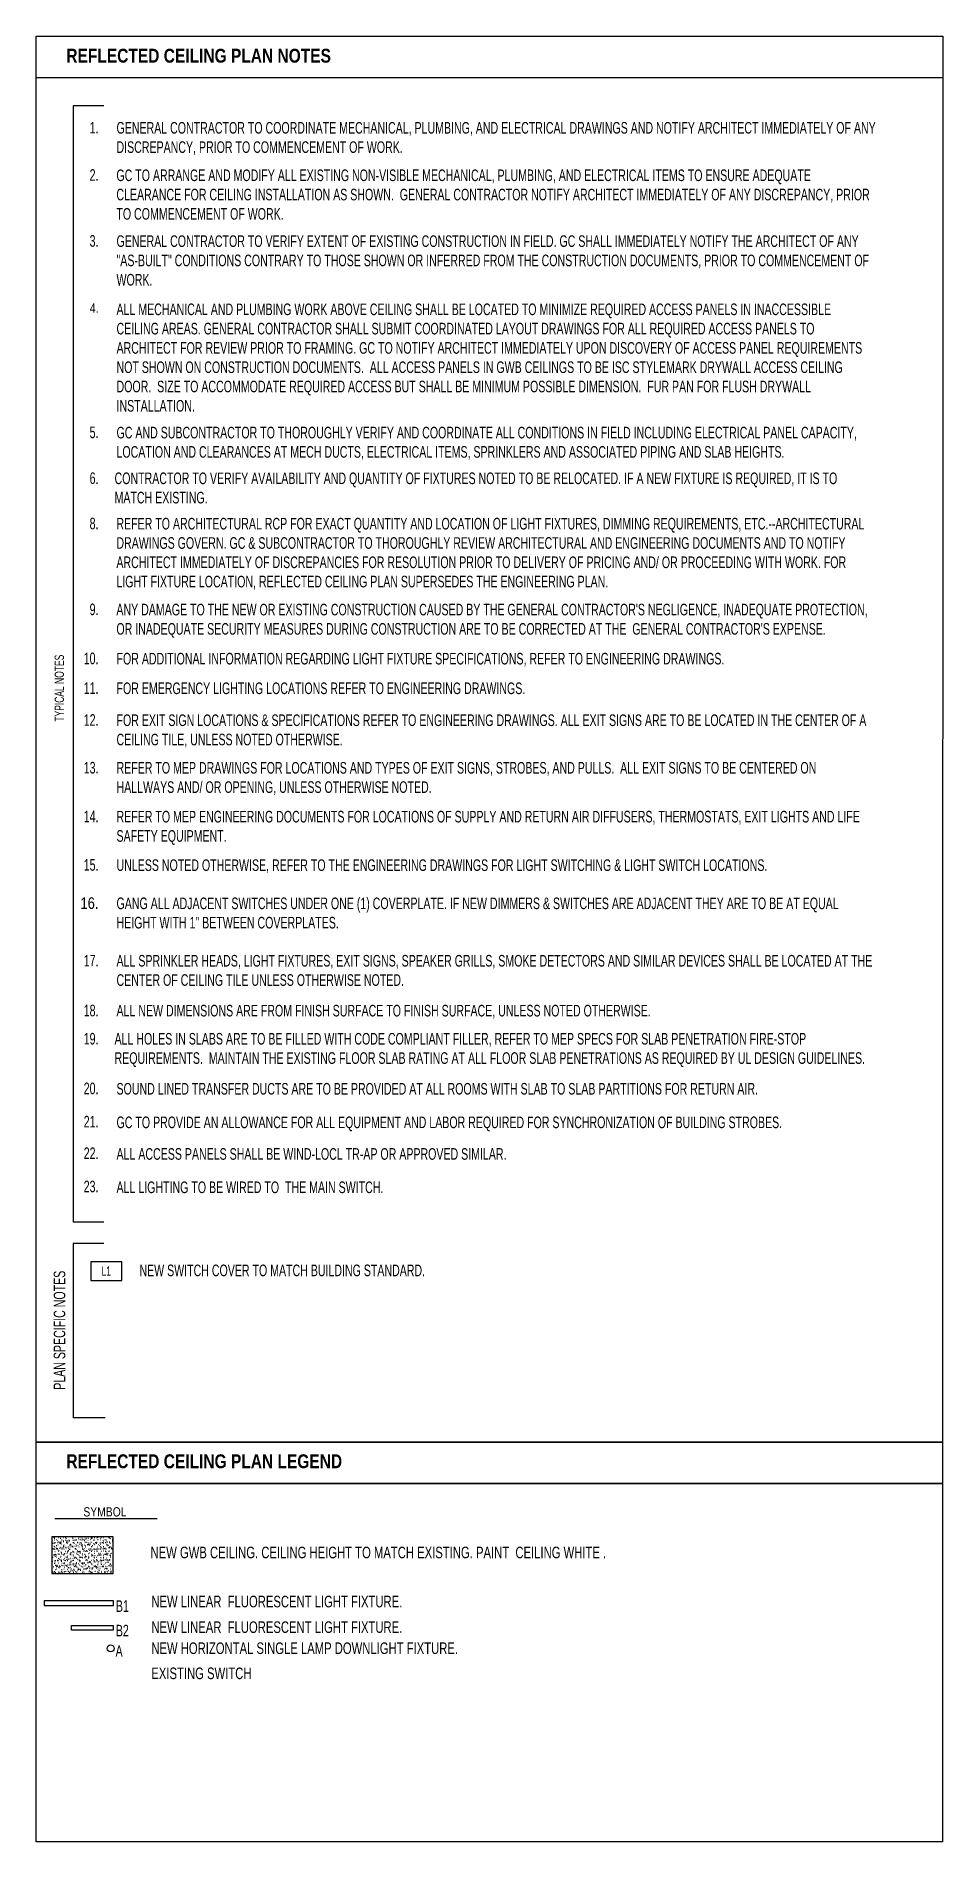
# Model space of a CAD drawing. Header units: inches. Extents: x -970 to -186, y -432 to 1128.
import ezdxf
from ezdxf.enums import TextEntityAlignment as Align

# ---------------------------------------------------------------- set-up
doc = ezdxf.new("R2010")
doc.units = ezdxf.units.IN
doc.header["$LTSCALE"] = 96
doc.header["$MEASUREMENT"] = 0
for name, color, linetype in [('A-Anno-Clng', 7, 'Continuous'), ('A-Anno-Flor', 7, 'Continuous'), ('A-Clng-Neww', 94, 'Continuous'), ('A-Clng-Patt', 13, 'Continuous'), ('A-Lite-Neww', 181, 'Continuous')]:
    doc.layers.add(name, color=color, linetype=linetype)
doc.styles.add('OTJ_Title1', font='arialbd.ttf')
doc.styles.add('XFINE', font='helvlght.shx', dxfattribs={"width": 0.85, "bigfont": 'special.shx'})
doc.styles.add('XFINE_0', font='ARIALN.TTF', dxfattribs={"width": 0.8})
doc.styles.add('XFINE_1-8', font='ARIALN.TTF', dxfattribs={"width": 0.8, "height": 10})

# ---------------------------------------------------------------- blocks, each defined once
blk = doc.blocks.new('multi-note')
at = {"color": 4}
blk.add_lwpolyline([(-1.67, -1), (1.67, -1), (1.67, 1), (-1.67, 1)], close=True, dxfattribs=at)
at = {"color": 0, "style": 'XFINE_0', "width": 0.8}
blk.add_attdef('MULTI-NOTE', text='', height=1, dxfattribs=at).set_placement((0, 0), align=Align.MIDDLE_CENTER)

msp = doc.modelspace()

# ---------------------------------------------------------------- hatches: boundary and pattern name
at = {"layer": 'A-Clng-Patt'}
h = msp.add_hatch(dxfattribs=at)
h.set_pattern_fill('AR-SAND', color=256, scale=2, style=0)
h.set_pattern_definition([(37.5, (-4255.4417, -1297.1872), (-0.1259867, 3.8536475), [0, -3.04, 0, -3.4, 0, -3.25]), (7.5, (-4255.4417, -1297.187), (3.5395534, 5.644292), [0, -1.64, 0, -2.74, 0, -1.05]), (327.5, (-4257.9017, -1297.1872), (6.2282837, 0.011318), [0, -1, 0, -3.6, 0, -4.7]), (317.5, (-4257.9017, -1297.187), (6.012253, 1.755351), [0, -0.5, 0, -2.36, 0, -2.7])])
h.paths.add_polyline_path([(-956, -168.7), (-956, -200.5), (-902.9, -200.5), (-902.9, -168.7)])

# ---------------------------------------------------------------- linework, layer by layer
at = {"layer": 'A-Anno-Clng'}
for p, q in [((-937.7, 1067.7), (-937.7, 103.2)), ((-911.2, 1067.7), (-937.7, 1067.7)), ((-911.2, 103.2), (-937.7, 103.2)), ((-937.7, 84.8), (-937.7, -65.8)), ((-911.2, 84.8), (-937.7, 84.8)), ((-909.8, -65.8), (-937.7, -65.8))]:
    msp.add_line(p, q, dxfattribs=at)
at = {"layer": 'A-Anno-Clng', "color": 5}
msp.add_line((-969.6, -87), (-186.1, -87), dxfattribs=at)
msp.add_line((-969.6, -87), (-186.1, -87), dxfattribs=at)
for points in [[(-969.6, 1127.8), (-185.8, 1127.8), (-186.1, -87), (-969.6, -87)], [(-969.6, 1127.8), (-185.8, 1127.8), (-185.8, 1091.8), (-969.6, 1091.8)], [(-969.6, -87), (-186.1, -87), (-186.1, -122.5), (-969.6, -122.6)], [(-969.6, -122.6), (-186.1, -122.6), (-186.1, -432.2), (-969.6, -432.2)]]:
    msp.add_lwpolyline(points, close=True, dxfattribs=at)
at = {"layer": 'A-Anno-Clng'}
msp.add_lwpolyline([(-953.3, -152.9), (-865.1, -152.9)], dxfattribs=at)
at = {"layer": 'A-Clng-Neww', "elevation": 96}
msp.add_lwpolyline([(-956, -200.5), (-902.9, -200.5), (-902.9, -168.7), (-956, -168.7)], close=True, dxfattribs=at)
at = {"layer": 'A-Lite-Neww', "elevation": 96}
msp.add_lwpolyline([(-902.6, -224), (-962.6, -224), (-962.6, -228), (-902.6, -228)], close=True, dxfattribs=at)
msp.add_lwpolyline([(-939.1, -249.2), (-939.1, -245.2), (-903.1, -245.2), (-903.1, -249.2), (-939.1, -249.2)], dxfattribs=at)
at = {"layer": 'A-Lite-Neww'}
msp.add_circle((-905.2, -265.1), 3.01, dxfattribs=at)

# ---------------------------------------------------------------- block references
at = {"layer": 'A-Anno-Clng', "xscale": 8, "yscale": 8, "zscale": 8}
msp.add_blockref('multi-note', (-909, 60.9), dxfattribs=at).add_auto_attribs({'MULTI-NOTE': 'L1'})

# ---------------------------------------------------------------- texts
at = {"char_height": 10, "attachment_point": 1, "style": 'XFINE_1-8'}
for s, insert in [('B1', (-900.7, -223.5)), ('B2', (-900.7, -244.7)), ('A', (-900.9, -262.3))]:
    msp.add_mtext_dynamic_manual_height_columns(s, width=18.134, gutter_width=50, heights=[0], dxfattribs=dict(at, insert=insert))
at = {"layer": 'A-Anno-Clng', "style": 'OTJ_Title1', "width": 0.8}
for s, p in [('REFLECTED CEILING PLAN NOTES', (-943.5, 1104.9)), ('REFLECTED CEILING PLAN LEGEND', (-943.5, -109.4))]:
    msp.add_text(s, height=12, dxfattribs=at).set_placement(p)
at = {"layer": 'A-Anno-Clng', "style": 'XFINE', "width": 0.8}
msp.add_text('SYMBOL', height=8, dxfattribs=at).set_placement((-910.1, -151.1, -96), align=Align.CENTER)
at = {"layer": 'A-Anno-Clng', "char_height": 10, "attachment_point": 1}
for s, insert, width, style in [('ALL MECHANICAL AND PLUMBING WORK ABOVE CEILING SHALL BE LOCATED TO MINIMIZE REQUIRED ACCESS PANELS IN INACCESSIBLE CEILING AREAS. GENERAL CONTRACTOR SHALL SUBMIT COORDINATED LAYOUT DRAWINGS FOR ALL REQUIRED ACCESS PANELS TO ARCHITECT FOR REVIEW PRIOR TO FRAMING. GC TO NOTIFY ARCHITECT IMMEDIATELY UPON DISCOVERY OF ACCESS PANEL REQUIREMENTS NOT SHOWN ON CONSTRUCTION DOCUMENTS.  ALL ACCESS PANELS IN GWB CEILINGS TO BE ISC STYLEMARK DRYWALL ACCESS CEILING DOOR.  SIZE TO ACCOMMODATE REQUIRED ACCESS BUT SHALL BE MINIMUM POSSIBLE DIMENSION.  FUR PAN FOR FLUSH DRYWALL INSTALLATION. ', (-900.1, 896.8), 654.685, 'XFINE_1-8'), ('GC AND SUBCONTRACTOR TO THOROUGHLY VERIFY AND COORDINATE ALL CONDITIONS IN FIELD INCLUDING ELECTRICAL PANEL CAPACITY, LOCATION AND CLEARANCES AT MECH DUCTS, ELECTRICAL ITEMS, SPRINKLERS AND ASSOCIATED PIPING AND SLAB HEIGHTS.', (-900.1, 790.3), 654.685, 'XFINE_1-8'), ('CONTRACTOR TO VERIFY AVAILABILITY AND QUANTITY OF FIXTURES NOTED TO BE RELOCATED. IF A NEW FIXTURE IS REQUIRED, IT IS TO MATCH EXISTING.', (-901.8, 750.8), 656.362, 'XFINE_1-8'), ('REFER TO ARCHITECTURAL RCP FOR EXACT QUANTITY AND LOCATION OF LIGHT FIXTURES, DIMMING REQUIREMENTS, ETC.--ARCHITECTURAL DRAWINGS GOVERN. GC & SUBCONTRACTOR TO THOROUGHLY REVIEW ARCHITECTURAL AND ENGINEERING DOCUMENTS AND TO NOTIFY ARCHITECT IMMEDIATELY OF DISCREPANCIES FOR RESOLUTION PRIOR TO DELIVERY OF PRICING AND/ OR PROCEEDING WITH WORK. FOR LIGHT FIXTURE LOCATION, REFLECTED CEILING PLAN SUPERSEDES THE ENGINEERING PLAN. ', (-900.2, 711.6), 654.738, 'XFINE_1-8'), ('FOR ADDITIONAL INFORMATION REGARDING LIGHT FIXTURE SPECIFICATIONS, REFER TO ENGINEERING DRAWINGS.', (-900.1, 595), 654.685, 'XFINE_1-8'), ('FOR EMERGENCY LIGHTING LOCATIONS REFER TO ENGINEERING DRAWINGS.', (-900.1, 569.4), 654.685, 'XFINE_1-8'), ('FOR EXIT SIGN LOCATIONS & SPECIFICATIONS REFER TO ENGINEERING DRAWINGS. ALL EXIT SIGNS ARE TO BE LOCATED IN THE CENTER OF A CEILING TILE, UNLESS NOTED OTHERWISE.', (-900.1, 541.8), 654.685, 'XFINE_1-8'), ('REFER TO MEP DRAWINGS FOR LOCATIONS AND TYPES OF EXIT SIGNS, STROBES, AND PULLS.  ALL EXIT SIGNS TO BE CENTERED ON HALLWAYS AND/ OR OPENING, UNLESS OTHERWISE NOTED.', (-900.1, 500.7), 654.685, 'XFINE_1-8'), ('REFER TO MEP ENGINEERING DOCUMENTS FOR LOCATIONS OF SUPPLY AND RETURN AIR DIFFUSERS, THERMOSTATS, EXIT LIGHTS AND LIFE SAFETY EQUIPMENT.', (-900.1, 458.5), 654.685, 'XFINE_1-8'), ('UNLESS NOTED OTHERWISE, REFER TO THE ENGINEERING DRAWINGS FOR LIGHT SWITCHING & LIGHT SWITCH LOCATIONS.', (-900.1, 416.6), 654.685, 'XFINE_1-8'), ('GANG ALL ADJACENT SWITCHES UNDER ONE (1) COVERPLATE. IF NEW DIMMERS & SWITCHES ARE ADJACENT THEY ARE TO BE AT EQUAL HEIGHT WITH 1" BETWEEN COVERPLATES.', (-900.1, 383.6), 654.685, 'XFINE_1-8'), ('ALL SPRINKLER HEADS, LIGHT FIXTURES, EXIT SIGNS, SPEAKER GRILLS, SMOKE DETECTORS AND SIMILAR DEVICES SHALL BE LOCATED AT THE CENTER OF CEILING TILE UNLESS OTHERWISE NOTED.', (-900.1, 334), 654.685, 'XFINE_1-8'), ('GC TO PROVIDE AN ALLOWANCE FOR ALL EQUIPMENT AND LABOR REQUIRED FOR SYNCHRONIZATION OF BUILDING STROBES.', (-900.1, 194.4), 654.685, 'XFINE_1-8'), ('ALL ACCESS PANELS SHALL BE WIND-LOCL TR-AP OR APPROVED SIMILAR. ', (-900.1, 167.1), 654.685, 'XFINE_1-8'), ('ALL LIGHTING TO BE WIRED TO  THE MAIN SWITCH.', (-900.1, 138.3), 654.685, 'XFINE_1-8'), ('NEW SWITCH COVER TO MATCH BUILDING STANDARD. ', (-880.3, 66.5), 694.251, 'XFINE_1-8'), ('{\\fArial Narrow|b0|i0|c0|p34;NEW GWB CEILING. \\A1;CEILING HEIGHT TO MATCH EXISTING.\\A0; PAINT  CEILING WHITE .}', (-870.7, -177.2), 572.138, 'XFINE'), ('{\\fArial Narrow|b0|i0|c0|p34;NEW LINEAR  FLUORESCENT LIGHT FIXTURE.}', (-870, -219.6), 520.451, 'XFINE'), ('{\\fArial Narrow|b0|i0|c0|p34;NEW LINEAR  FLUORESCENT LIGHT FIXTURE.}', (-870, -241.7), 520.451, 'XFINE'), ('{\\fArial Narrow|b0|i0|c0|p34;NEW HORIZONTAL SINGLE LAMP DOWNLIGHT FIXTURE.}', (-870, -259.9), 520.451, 'XFINE'), ('{\\fArial Narrow|b0|i0|c0|p34;EXISTING SWITCH}', (-870, -281.6), 520.451, 'XFINE')]:
    msp.add_mtext(s, dxfattribs=dict(at, insert=insert, width=width, style=style))
at = {"layer": 'A-Anno-Clng', "attachment_point": 2, "rotation": 90, "style": 'XFINE_1-8'}
for s, insert, char_height, width in [('TYPICAL NOTES', (-953.6, 564.5), 8, 110.171), ('PLAN SPECIFIC NOTES', (-954.4, 9.8), 10, 162.976)]:
    msp.add_mtext(s, dxfattribs=dict(at, insert=insert, char_height=char_height, width=width))
at = {"layer": 'A-Anno-Flor', "style": 'XFINE_1-8'}
for s, insert, char_height, width, attachment_point in [('1.', (-915.7, 1053.7), 10, 5.547, 3), ('GENERAL CONTRACTOR TO COORDINATE MECHANICAL, PLUMBING, AND ELECTRICAL DRAWINGS AND NOTIFY ARCHITECT IMMEDIATELY OF ANY DISCREPANCY, PRIOR TO COMMENCEMENT OF WORK.', (-900.1, 1053.6), 10, 654.685, 1), ('2.', (-915.7, 1012.8), 10, 5.547, 3), ('GC TO ARRANGE AND MODIFY ALL EXISTING NON-VISIBLE MECHANICAL, PLUMBING, AND ELECTRICAL ITEMS TO ENSURE ADEQUATE CLEARANCE FOR CEILING INSTALLATION AS SHOWN.  GENERAL CONTRACTOR NOTIFY ARCHITECT IMMEDIATELY OF ANY DISCREPANCY, PRIOR TO COMMENCEMENT OF WORK.', (-900.2, 1012.6), 10, 654.738, 1), ('3.', (-915.7, 955.9), 10, 5.547, 3), ('GENERAL CONTRACTOR TO VERIFY EXTENT OF EXISTING CONSTRUCTION IN FIELD. GC SHALL IMMEDIATELY NOTIFY THE ARCHITECT OF ANY "AS-BUILT" CONDITIONS CONTRARY TO THOSE SHOWN OR INFERRED FROM THE CONSTRUCTION DOCUMENTS, PRIOR TO COMMENCEMENT OF WORK.', (-900.1, 955.7), 10, 654.685, 1), ('{\\fArial|b0|i0|c0|p34;4.}', (-915.7, 896.9), 8, 5.547, 3), ('5.', (-915.7, 790.5), 10, 5.547, 3), ('6.', (-915.7, 750.9), 10, 5.547, 3), ('8.', (-915.7, 711.8), 10, 5.547, 3), ('9.', (-915.7, 637.6), 10, 5.547, 3), ("ANY DAMAGE TO THE NEW OR EXISTING CONSTRUCTION CAUSED BY THE GENERAL CONTRACTOR'S NEGLIGENCE, INADEQUATE PROTECTION, OR INADEQUATE SECURITY MEASURES DURING CONSTRUCTION ARE TO BE CORRECTED AT THE  GENERAL CONTRACTOR'S EXPENSE.", (-900.2, 637.4), 10, 654.738, 1), ('10.', (-915.7, 595.2), 10, 5.547, 3), ('11.', (-915.7, 569.6), 10, 5.547, 3), ('12.', (-915.7, 542), 10, 5.547, 3), ('13.', (-915.7, 500.8), 10, 5.547, 3), ('14.', (-915.7, 458.7), 10, 5.547, 3), ('15.', (-915.7, 416.8), 10, 5.547, 3), ('{\\fArial|b0|i0|c0|p34;16.}', (-915.7, 383.8), 10, 5.547, 3), ('17.', (-915.7, 334.1), 10, 5.547, 3), ('18.', (-915.7, 291), 10, 5.547, 3), ('ALL NEW DIMENSIONS ARE FROM FINISH SURFACE TO FINISH SURFACE, UNLESS NOTED OTHERWISE.', (-900.1, 290.9), 10, 654.685, 1), ('19.', (-915.7, 266.7), 10, 5.547, 3), ('ALL HOLES IN SLABS ARE TO BE FILLED WITH CODE COMPLIANT FILLER, REFER TO MEP SPECS FOR SLAB PENETRATION FIRE-STOP REQUIREMENTS.  MAINTAIN THE EXISTING FLOOR SLAB RATING AT ALL FLOOR SLAB PENETRATIONS AS REQUIRED BY UL DESIGN GUIDELINES.', (-901.8, 266.6), 10, 656.362, 1), ('20.', (-915.7, 223.7), 10, 5.547, 3), ('SOUND LINED TRANSFER DUCTS ARE TO BE PROVIDED AT ALL ROOMS WITH SLAB TO SLAB PARTITIONS FOR RETURN AIR.', (-900.1, 223.4), 10, 654.685, 1), ('21.', (-915.7, 195), 10, 11.502, 3), ('22.', (-915.7, 167.7), 10, 11.502, 3), ('23.', (-915.7, 139), 10, 11.502, 3)]:
    msp.add_mtext(s, dxfattribs=dict(at, insert=insert, char_height=char_height, width=width, attachment_point=attachment_point))

doc.saveas('drawing.dxf')
